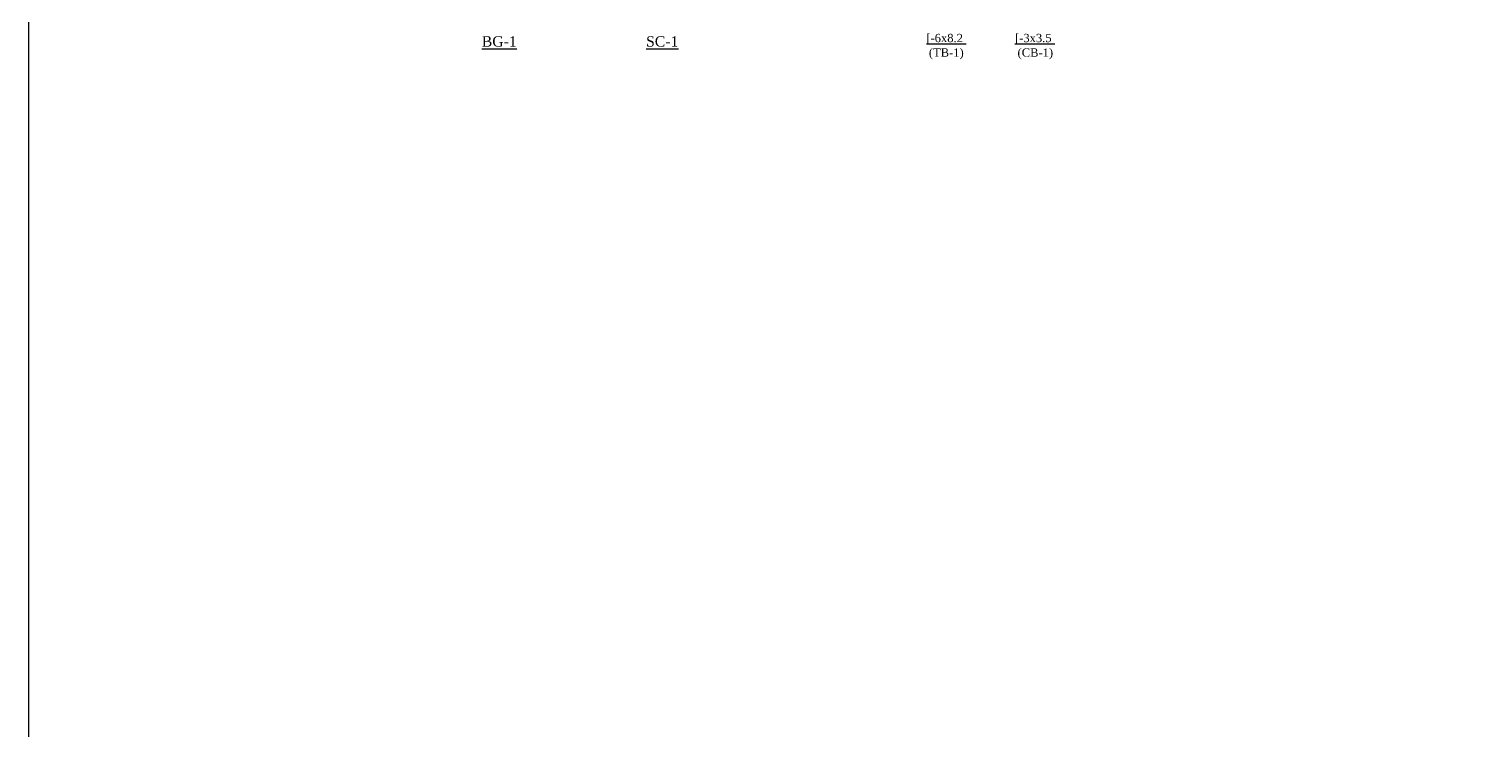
# Model space of a CAD drawing. Header units: inches. Extents: x 1300 to 5626, y -2919 to -1492.
# Drawn here: x 4140.8 to 4297.1, y -2648.7 to -2572.8 of the extents above; entities that cross this region are included whole.
import ezdxf

# ---------------------------------------------------------------- set-up
doc = ezdxf.new("R2010")
doc.units = ezdxf.units.IN
doc.header["$LTSCALE"] = 10
doc.header["$MEASUREMENT"] = 0
doc.layers.add('A-TYP-H-TEXT', color=2, linetype='Continuous')
doc.layers.add('SOLAR PANAL NO', color=40, linetype='Continuous')
doc.styles.add('HADINGS', font='times.ttf')

msp = doc.modelspace()

# ---------------------------------------------------------------- linework, layer by layer
at = {"layer": 'SOLAR PANAL NO'}
msp.add_lwpolyline([(4140.79173, -2378.26769), (4678.42223, -2378.26769), (4678.42223, -2919.20099), (4140.79173, -2919.20099)], close=True, dxfattribs=at)

# ---------------------------------------------------------------- texts
at = {"layer": 'A-TYP-H-TEXT', "color": 3, "style": 'HADINGS'}
for s, height, p in [('%%UBG-1', 1.125, (4189.84146, -2574.69553, -195)), ('%%USC-1', 1.125, (4207.62783, -2574.69553, -195)), ('%%U[-6x8.2 ', 0.9, (4237.9749, -2574.2131, -156)), ('%%U[-3x3.5 ', 0.9, (4247.5753, -2574.2131, -156)), ('(TB-1)', 0.9, (4238.25026, -2575.78596, -156)), ('(CB-1)', 0.9, (4247.85066, -2575.78596, -156))]:
    msp.add_text(s, height=height, dxfattribs=at).set_placement(p)

doc.saveas('drawing.dxf')
